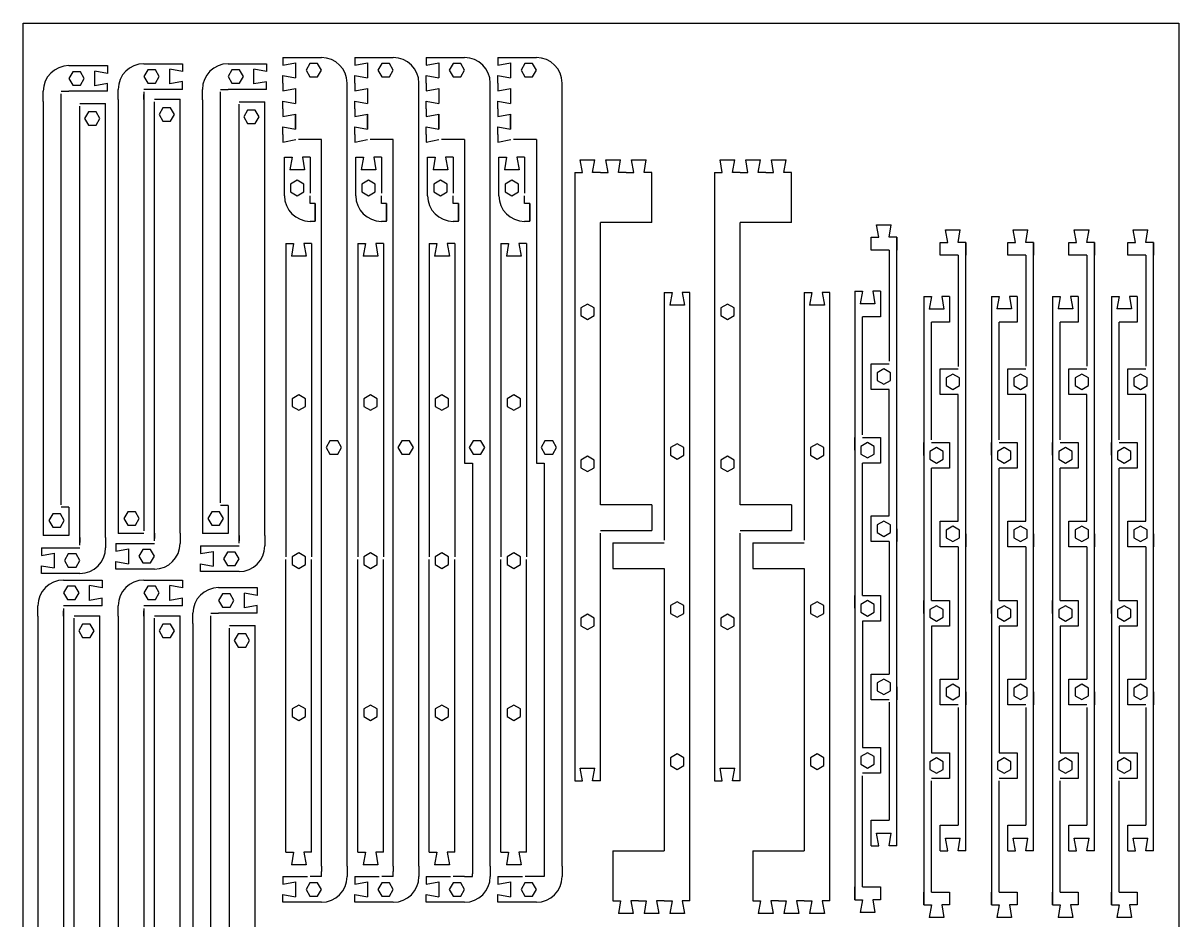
# Model space of a CAD drawing. Header units: centimetres. Extents: x -46 to 111, y -90 to 0.
# Drawn here: x 65.89 to 110.89, y -34.93 to 0 of the extents above; entities that cross this region are included whole.
import ezdxf

# ---------------------------------------------------------------- set-up
doc = ezdxf.new("R2010")
doc.units = ezdxf.units.CM

msp = doc.modelspace()

# ---------------------------------------------------------------- linework, layer by layer
for p, q in [((65.89, 0), (110.89, 0)), ((65.89, -90), (65.89, 0)), ((110.89, 0), (110.89, -90)), ((76.006, -1.339), (77.506, -1.339)), ((78.802, -1.339), (80.302, -1.339)), ((81.58, -1.339), (83.08, -1.339)), ((84.377, -1.339), (85.877, -1.339)), ((67.672, -1.657), (69.172, -1.657)), ((69.172, -1.657), (69.172, -1.957)), ((70.592, -1.58), (72.092, -1.58)), ((72.092, -1.58), (72.092, -1.88)), ((73.869, -1.583), (75.369, -1.583)), ((75.369, -1.583), (75.369, -1.883)), ((76.006, -2.339), (76.006, -2.039)), ((78.802, -2.339), (78.802, -2.039)), ((81.58, -2.339), (81.58, -2.039)), ((84.377, -2.339), (84.377, -2.039)), ((66.672, -3.057), (66.672, -2.657)), ((67.372, -2.657), (67.672, -2.657)), ((69.172, -2.657), (67.672, -2.657)), ((69.592, -2.98), (69.592, -2.58)), ((72.092, -2.58), (70.592, -2.58)), ((70.592, -2.68), (70.592, -19.78)), ((72.869, -2.983), (72.869, -2.583)), ((73.569, -2.583), (73.869, -2.583)), ((73.569, -18.683), (73.569, -2.683)), ((75.369, -2.583), (73.869, -2.583)), ((78.506, -32.839), (78.506, -2.339)), ((81.302, -32.839), (81.302, -2.339)), ((84.08, -32.839), (84.08, -2.339)), ((86.877, -32.839), (86.877, -2.339)), ((66.672, -3.057), (66.672, -19.957)), ((67.372, -18.757), (67.372, -2.757)), ((68.1, -3.135), (69.1, -3.135)), ((69.1, -20.035), (69.1, -3.135)), ((69.592, -2.98), (69.592, -19.88)), ((70.592, -2.98), (70.592, -2.78)), ((70.999, -2.967), (71.999, -2.967)), ((70.999, -20.167), (70.999, -3.067)), ((71.999, -19.867), (71.999, -2.967)), ((72.869, -2.983), (72.869, -19.883)), ((73.569, -2.983), (73.569, -2.783)), ((74.297, -3.061), (75.297, -3.061)), ((75.297, -19.961), (75.297, -3.061)), ((76.006, -3.339), (76.006, -3.039)), ((78.802, -3.339), (78.802, -3.039)), ((81.58, -3.339), (81.58, -3.039)), ((84.377, -3.339), (84.377, -3.039)), ((68.1, -20.335), (68.1, -3.235)), ((74.297, -20.261), (74.297, -3.161)), ((76.498, -4.125), (76.498, -3.552)), ((79.295, -4.125), (79.295, -3.552)), ((82.073, -4.125), (82.073, -3.552)), ((84.869, -4.125), (84.869, -3.552)), ((76.006, -4.339), (76.006, -4.039)), ((78.802, -4.339), (78.802, -4.039)), ((81.58, -4.339), (81.58, -4.039)), ((84.377, -4.339), (84.377, -4.039)), ((77.506, -4.539), (76.606, -4.539)), ((77.506, -32.839), (77.506, -4.539)), ((80.302, -4.539), (79.402, -4.539)), ((80.302, -32.839), (80.302, -4.539)), ((83.08, -4.539), (82.18, -4.539)), ((83.08, -4.539), (83.08, -17.139)), ((85.877, -4.539), (84.977, -4.539)), ((85.877, -4.539), (85.877, -17.139)), ((76.063, -5.221), (76.363, -5.221)), ((76.063, -6.721), (76.063, -5.221)), ((77.063, -5.221), (77.063, -6.621)), ((78.842, -5.221), (79.142, -5.221)), ((78.842, -6.721), (78.842, -5.221)), ((79.842, -5.221), (79.842, -6.621)), ((81.637, -5.221), (81.937, -5.221)), ((81.637, -6.721), (81.637, -5.221)), ((82.637, -5.221), (82.637, -6.621)), ((84.416, -5.221), (84.716, -5.221)), ((84.416, -6.721), (84.416, -5.221)), ((85.416, -5.221), (85.416, -6.621)), ((87.365, -5.817), (87.365, -29.517)), ((88.365, -5.817), (88.065, -5.817)), ((89.365, -5.817), (89.065, -5.817)), ((90.365, -5.817), (90.065, -5.817)), ((90.365, -7.767), (90.365, -5.817)), ((92.811, -5.817), (92.811, -29.517)), ((93.811, -5.817), (93.511, -5.817)), ((94.811, -5.817), (94.511, -5.817)), ((95.811, -5.817), (95.511, -5.817)), ((95.811, -7.767), (95.811, -5.817)), ((77.063, -7.021), (77.063, -6.721)), ((79.842, -7.021), (79.842, -6.721)), ((82.637, -7.021), (82.637, -6.721)), ((85.416, -7.021), (85.416, -6.721)), ((77.263, -7.021), (77.063, -7.021)), ((77.263, -7.021), (77.263, -7.701)), ((77.263, -7.721), (77.263, -7.021)), ((80.042, -7.021), (79.842, -7.021)), ((80.042, -7.021), (80.042, -7.701)), ((80.042, -7.721), (80.042, -7.021)), ((82.837, -7.021), (82.637, -7.021)), ((82.837, -7.021), (82.837, -7.701)), ((82.837, -7.721), (82.837, -7.021)), ((85.616, -7.021), (85.416, -7.021)), ((85.616, -7.021), (85.616, -7.701)), ((85.616, -7.721), (85.616, -7.021)), ((77.263, -7.721), (77.063, -7.721)), ((80.042, -7.721), (79.842, -7.721)), ((82.837, -7.721), (82.637, -7.721)), ((85.616, -7.721), (85.416, -7.721)), ((88.365, -18.767), (88.365, -7.767)), ((90.365, -7.767), (88.365, -7.767)), ((93.811, -18.767), (93.811, -7.767)), ((95.811, -7.767), (93.811, -7.767)), ((98.904, -8.843), (98.904, -8.343)), ((99.904, -8.343), (99.604, -8.343)), ((99.904, -32.043), (99.904, -8.343)), ((99.904, -8.343), (99.904, -8.843)), ((101.591, -9.043), (101.591, -8.543)), ((102.591, -8.543), (102.291, -8.543)), ((102.591, -32.243), (102.591, -8.543)), ((102.591, -8.543), (102.591, -9.043)), ((104.226, -9.042), (104.226, -8.542)), ((105.226, -8.542), (104.926, -8.542)), ((105.226, -32.242), (105.226, -8.542)), ((105.226, -8.542), (105.226, -9.042)), ((106.605, -9.042), (106.605, -8.542)), ((107.605, -8.542), (107.305, -8.542)), ((107.605, -32.242), (107.605, -8.542)), ((107.605, -8.542), (107.605, -9.042)), ((108.899, -9.042), (108.899, -8.542)), ((109.899, -8.542), (109.599, -8.542)), ((109.899, -32.242), (109.899, -8.542)), ((109.899, -8.542), (109.899, -9.042)), ((76.123, -8.587), (76.423, -8.587)), ((76.123, -8.587), (76.123, -20.787)), ((77.123, -8.587), (77.123, -20.787)), ((78.92, -8.587), (79.22, -8.587)), ((78.92, -8.587), (78.92, -20.787)), ((79.92, -8.587), (79.92, -20.787)), ((81.698, -8.587), (81.998, -8.587)), ((81.698, -8.587), (81.698, -20.787)), ((82.698, -8.587), (82.698, -20.787)), ((84.494, -8.587), (84.794, -8.587)), ((84.494, -8.587), (84.494, -20.787)), ((85.494, -8.587), (85.494, -20.787)), ((99.604, -8.843), (98.904, -8.843)), ((99.604, -8.843), (99.604, -13.168)), ((102.291, -9.043), (101.591, -9.043)), ((102.291, -9.043), (102.291, -13.368)), ((104.926, -9.042), (104.226, -9.042)), ((104.926, -9.042), (104.926, -13.367)), ((107.305, -9.042), (106.605, -9.042)), ((107.305, -9.042), (107.305, -13.367)), ((109.599, -9.042), (108.899, -9.042)), ((109.599, -9.042), (109.599, -13.367)), ((90.854, -10.489), (91.154, -10.489)), ((90.854, -10.489), (90.854, -20.139)), ((91.854, -34.189), (91.854, -10.489)), ((96.3, -10.489), (96.6, -10.489)), ((96.3, -10.489), (96.3, -20.139)), ((97.3, -34.189), (97.3, -10.489)), ((98.268, -10.442), (98.568, -10.442)), ((98.268, -10.442), (98.268, -34.142)), ((99.268, -10.442), (99.268, -11.442)), ((100.956, -10.642), (101.256, -10.642)), ((100.956, -10.642), (100.956, -34.342)), ((101.956, -10.642), (101.956, -11.642)), ((103.59, -10.642), (103.89, -10.642)), ((103.59, -10.642), (103.59, -34.342)), ((104.59, -10.642), (104.59, -11.642)), ((105.97, -10.642), (106.27, -10.642)), ((105.97, -10.642), (105.97, -34.342)), ((106.97, -10.642), (106.97, -11.642)), ((108.264, -10.642), (108.564, -10.642)), ((108.264, -10.642), (108.264, -34.342)), ((109.264, -10.642), (109.264, -11.642)), ((98.568, -16.035), (98.568, -11.442)), ((99.268, -11.442), (98.568, -11.442)), ((101.256, -16.235), (101.256, -11.642)), ((101.956, -11.642), (101.256, -11.642)), ((103.89, -16.234), (103.89, -11.642)), ((104.59, -11.642), (103.89, -11.642)), ((106.27, -16.234), (106.27, -11.642)), ((106.97, -11.642), (106.27, -11.642)), ((108.564, -16.234), (108.564, -11.642)), ((109.264, -11.642), (108.564, -11.642)), ((98.904, -14.268), (98.904, -13.268)), ((98.904, -13.268), (99.604, -13.268)), ((101.591, -14.468), (101.591, -13.468)), ((101.591, -13.468), (102.291, -13.468)), ((104.226, -14.467), (104.226, -13.467)), ((104.226, -13.467), (104.926, -13.467)), ((106.605, -14.467), (106.605, -13.467)), ((106.605, -13.467), (107.305, -13.467)), ((108.899, -14.467), (108.899, -13.467)), ((108.899, -13.467), (109.599, -13.467)), ((99.604, -14.268), (98.904, -14.268)), ((99.604, -18.968), (99.604, -14.268)), ((102.291, -14.468), (101.591, -14.468)), ((102.291, -19.168), (102.291, -14.468)), ((104.926, -14.467), (104.226, -14.467)), ((104.926, -19.167), (104.926, -14.467)), ((107.305, -14.467), (106.605, -14.467)), ((107.305, -19.167), (107.305, -14.467)), ((109.599, -14.467), (108.899, -14.467)), ((109.599, -19.167), (109.599, -14.467)), ((98.268, -16.635), (98.268, -16.135)), ((98.568, -16.135), (99.268, -16.135)), ((99.268, -16.135), (99.268, -17.135)), ((100.956, -16.835), (100.956, -16.335)), ((101.256, -16.335), (101.956, -16.335)), ((101.956, -16.335), (101.956, -17.335)), ((103.59, -16.834), (103.59, -16.334)), ((103.89, -16.334), (104.59, -16.334)), ((104.59, -16.334), (104.59, -17.334)), ((105.97, -16.834), (105.97, -16.334)), ((106.27, -16.334), (106.97, -16.334)), ((106.97, -16.334), (106.97, -17.334)), ((108.264, -16.834), (108.264, -16.334)), ((108.564, -16.334), (109.264, -16.334)), ((109.264, -16.334), (109.264, -17.334)), ((83.08, -17.139), (83.38, -17.139)), ((83.38, -17.139), (83.38, -33.139)), ((85.877, -17.139), (86.177, -17.139)), ((86.177, -17.139), (86.177, -33.139)), ((99.268, -17.135), (98.568, -17.135)), ((98.568, -22.292), (98.568, -17.135)), ((101.956, -17.335), (101.256, -17.335)), ((101.256, -22.492), (101.256, -17.335)), ((104.59, -17.334), (103.89, -17.334)), ((103.89, -22.492), (103.89, -17.334)), ((106.97, -17.334), (106.27, -17.334)), ((106.27, -22.492), (106.27, -17.334)), ((109.264, -17.334), (108.564, -17.334)), ((108.564, -22.492), (108.564, -17.334)), ((67.672, -18.857), (67.372, -18.857)), ((67.672, -18.857), (67.672, -19.957)), ((73.869, -18.783), (73.569, -18.783)), ((73.869, -18.783), (73.869, -19.883)), ((90.365, -18.767), (88.365, -18.767)), ((90.365, -18.767), (90.365, -19.767)), ((95.811, -18.767), (93.811, -18.767)), ((95.811, -18.767), (95.811, -19.767)), ((98.904, -20.193), (98.904, -19.193)), ((98.904, -19.193), (99.604, -19.193)), ((99.604, -19.193), (99.604, -18.968)), ((102.291, -19.393), (102.291, -19.168)), ((104.926, -19.392), (104.926, -19.167)), ((107.305, -19.392), (107.305, -19.167)), ((109.599, -19.392), (109.599, -19.167)), ((88.365, -19.767), (90.365, -19.767)), ((93.811, -19.767), (95.811, -19.767)), ((99.904, -19.693), (99.904, -20.193)), ((101.591, -20.393), (101.591, -19.393)), ((101.591, -19.393), (102.291, -19.393)), ((104.226, -20.392), (104.226, -19.392)), ((104.226, -19.392), (104.926, -19.392)), ((106.605, -20.392), (106.605, -19.392)), ((106.605, -19.392), (107.305, -19.392)), ((108.899, -20.392), (108.899, -19.392)), ((108.899, -19.392), (109.599, -19.392)), ((67.672, -19.957), (66.672, -19.957)), ((68.1, -20.035), (68.1, -20.235)), ((69.1, -20.035), (69.1, -20.435)), ((70.592, -19.88), (69.592, -19.88)), ((70.999, -19.867), (70.999, -20.067)), ((71.999, -19.867), (71.999, -20.267)), ((73.869, -19.883), (72.869, -19.883)), ((74.297, -19.961), (74.297, -20.161)), ((75.297, -19.961), (75.297, -20.361)), ((88.365, -29.517), (88.365, -19.867)), ((88.854, -20.239), (90.854, -20.239)), ((88.854, -20.239), (88.854, -21.239)), ((93.811, -29.517), (93.811, -19.867)), ((94.3, -20.239), (96.3, -20.239)), ((94.3, -20.239), (94.3, -21.239)), ((99.604, -20.193), (98.904, -20.193)), ((99.604, -20.193), (99.604, -25.351)), ((102.591, -19.893), (102.591, -20.393)), ((105.226, -19.892), (105.226, -20.392)), ((107.605, -19.892), (107.605, -20.392)), ((109.899, -19.892), (109.899, -20.392)), ((66.6, -20.435), (68.1, -20.435)), ((69.499, -20.267), (70.999, -20.267)), ((72.797, -20.361), (74.297, -20.361)), ((102.291, -20.393), (101.591, -20.393)), ((102.291, -20.393), (102.291, -25.551)), ((104.926, -20.392), (104.226, -20.392)), ((104.926, -20.392), (104.926, -25.55)), ((107.305, -20.392), (106.605, -20.392)), ((107.305, -20.392), (107.305, -25.55)), ((109.599, -20.392), (108.899, -20.392)), ((109.599, -20.392), (109.599, -25.55)), ((66.6, -21.435), (66.6, -21.135)), ((69.499, -21.267), (69.499, -20.967)), ((72.797, -21.361), (72.797, -21.061)), ((76.123, -32.287), (76.123, -20.887)), ((77.123, -32.287), (77.123, -20.887)), ((78.92, -32.287), (78.92, -20.887)), ((79.92, -32.287), (79.92, -20.887)), ((81.698, -32.287), (81.698, -20.887)), ((82.698, -32.287), (82.698, -20.887)), ((84.494, -32.287), (84.494, -20.887)), ((85.494, -32.287), (85.494, -20.887)), ((68.1, -21.435), (66.6, -21.435)), ((70.999, -21.267), (69.499, -21.267)), ((74.297, -21.361), (72.797, -21.361)), ((88.854, -21.239), (90.854, -21.239)), ((90.854, -21.239), (90.854, -32.239)), ((94.3, -21.239), (96.3, -21.239)), ((96.3, -21.239), (96.3, -32.239)), ((67.466, -21.695), (68.966, -21.695)), ((68.966, -21.695), (68.966, -21.995)), ((70.592, -21.695), (72.092, -21.695)), ((72.092, -21.695), (72.092, -21.995)), ((73.499, -21.988), (74.999, -21.988)), ((74.999, -21.988), (74.999, -22.288)), ((98.268, -22.792), (98.268, -22.292)), ((98.568, -22.292), (99.268, -22.292)), ((99.268, -22.292), (99.268, -23.292)), ((100.956, -22.992), (100.956, -22.492)), ((101.256, -22.492), (101.956, -22.492)), ((101.956, -22.492), (101.956, -23.492)), ((103.59, -22.992), (103.59, -22.492)), ((103.89, -22.492), (104.59, -22.492)), ((104.59, -22.492), (104.59, -23.492)), ((105.97, -22.992), (105.97, -22.492)), ((106.27, -22.492), (106.97, -22.492)), ((106.97, -22.492), (106.97, -23.492)), ((108.264, -22.992), (108.264, -22.492)), ((108.564, -22.492), (109.264, -22.492)), ((109.264, -22.492), (109.264, -23.492)), ((66.466, -23.095), (66.466, -22.695)), ((68.966, -22.695), (67.466, -22.695)), ((67.466, -22.795), (67.466, -39.895)), ((67.466, -23.095), (67.466, -22.895)), ((69.592, -23.095), (69.592, -22.695)), ((72.092, -22.695), (70.592, -22.695)), ((70.592, -22.795), (70.592, -39.895)), ((70.592, -23.095), (70.592, -22.895)), ((66.466, -23.095), (66.466, -39.995)), ((67.873, -23.082), (68.873, -23.082)), ((67.873, -40.282), (67.873, -23.182)), ((68.873, -39.982), (68.873, -23.082)), ((69.592, -23.095), (69.592, -39.995)), ((70.999, -23.082), (71.999, -23.082)), ((70.999, -40.282), (70.999, -23.182)), ((71.999, -39.982), (71.999, -23.082)), ((72.499, -23.388), (72.499, -22.988)), ((72.499, -23.388), (72.499, -40.288)), ((73.199, -22.988), (73.499, -22.988)), ((73.199, -39.088), (73.199, -23.088)), ((73.199, -23.388), (73.199, -23.188)), ((74.999, -22.988), (73.499, -22.988)), ((99.268, -23.292), (98.568, -23.292)), ((98.568, -23.292), (98.568, -23.518)), ((73.927, -23.465), (74.927, -23.465)), ((73.927, -40.665), (73.927, -23.565)), ((74.927, -40.365), (74.927, -23.465)), ((98.568, -23.518), (98.568, -28.217)), ((101.956, -23.492), (101.256, -23.492)), ((101.256, -23.492), (101.256, -23.718)), ((101.256, -23.718), (101.256, -28.417)), ((104.59, -23.492), (103.89, -23.492)), ((103.89, -23.492), (103.89, -23.717)), ((103.89, -23.717), (103.89, -28.417)), ((106.97, -23.492), (106.27, -23.492)), ((106.27, -23.492), (106.27, -23.717)), ((106.27, -23.717), (106.27, -28.417)), ((109.264, -23.492), (108.564, -23.492)), ((108.564, -23.492), (108.564, -23.717)), ((108.564, -23.717), (108.564, -28.417)), ((98.904, -26.351), (98.904, -25.351)), ((98.904, -25.351), (99.604, -25.351)), ((101.591, -26.551), (101.591, -25.551)), ((101.591, -25.551), (102.291, -25.551)), ((104.226, -26.55), (104.226, -25.55)), ((104.226, -25.55), (104.926, -25.55)), ((106.605, -26.55), (106.605, -25.55)), ((106.605, -25.55), (107.305, -25.55)), ((108.899, -26.55), (108.899, -25.55)), ((108.899, -25.55), (109.599, -25.55)), ((99.904, -25.851), (99.904, -26.351)), ((102.591, -26.051), (102.591, -26.551)), ((105.226, -26.05), (105.226, -26.55)), ((107.605, -26.05), (107.605, -26.55)), ((109.899, -26.05), (109.899, -26.55)), ((99.604, -26.351), (98.904, -26.351)), ((99.604, -26.451), (99.604, -31.043)), ((104.926, -26.55), (104.226, -26.55)), ((107.305, -26.55), (106.605, -26.55)), ((109.599, -26.55), (108.899, -26.55)), ((102.291, -26.551), (101.591, -26.551)), ((102.291, -26.651), (102.291, -31.243)), ((104.926, -26.65), (104.926, -31.242)), ((107.305, -26.65), (107.305, -31.242)), ((109.599, -26.65), (109.599, -31.242)), ((98.568, -28.217), (99.268, -28.217)), ((99.268, -28.217), (99.268, -29.217)), ((101.256, -28.417), (101.956, -28.417)), ((101.956, -28.417), (101.956, -29.417)), ((103.89, -28.417), (104.59, -28.417)), ((104.59, -28.417), (104.59, -29.417)), ((106.27, -28.417), (106.97, -28.417)), ((106.97, -28.417), (106.97, -29.417)), ((108.564, -28.417), (109.264, -28.417)), ((109.264, -28.417), (109.264, -29.417)), ((99.268, -29.217), (98.568, -29.217)), ((88.365, -29.517), (88.065, -29.517)), ((93.811, -29.517), (93.511, -29.517)), ((98.568, -33.642), (98.568, -29.317)), ((101.956, -29.417), (101.256, -29.417)), ((101.256, -33.842), (101.256, -29.517)), ((104.59, -29.417), (103.89, -29.417)), ((103.89, -33.842), (103.89, -29.517)), ((106.97, -29.417), (106.27, -29.417)), ((106.27, -33.842), (106.27, -29.517)), ((109.264, -29.417), (108.564, -29.417)), ((108.564, -33.842), (108.564, -29.517)), ((98.904, -32.043), (98.904, -31.043)), ((98.904, -31.043), (99.604, -31.043)), ((101.591, -32.243), (101.591, -31.243)), ((101.591, -31.243), (102.291, -31.243)), ((104.226, -32.242), (104.226, -31.242)), ((104.226, -31.242), (104.926, -31.242)), ((106.605, -32.242), (106.605, -31.242)), ((106.605, -31.242), (107.305, -31.242)), ((108.899, -32.242), (108.899, -31.242)), ((108.899, -31.242), (109.599, -31.242)), ((76.123, -32.287), (76.423, -32.287)), ((78.92, -32.287), (79.22, -32.287)), ((81.698, -32.287), (81.998, -32.287)), ((84.494, -32.287), (84.794, -32.287)), ((88.854, -32.239), (90.854, -32.239)), ((88.854, -32.239), (88.854, -34.189)), ((94.3, -32.239), (96.3, -32.239)), ((94.3, -32.239), (94.3, -34.189)), ((99.904, -32.043), (99.604, -32.043)), ((102.591, -32.243), (102.291, -32.243)), ((105.226, -32.242), (104.926, -32.242)), ((107.605, -32.242), (107.305, -32.242)), ((109.899, -32.242), (109.599, -32.242)), ((77.506, -32.839), (77.506, -33.039)), ((78.506, -32.839), (78.506, -33.239)), ((80.302, -32.839), (80.302, -33.039)), ((81.302, -32.839), (81.302, -33.239)), ((84.08, -32.839), (84.08, -33.239)), ((86.877, -32.839), (86.877, -33.239)), ((76.006, -33.239), (76.961, -33.239)), ((77.506, -33.239), (77.061, -33.239)), ((77.506, -33.239), (77.506, -33.039)), ((78.802, -33.239), (79.758, -33.239)), ((80.302, -33.239), (79.858, -33.239)), ((80.302, -33.239), (80.302, -33.039)), ((81.58, -33.239), (82.536, -33.239)), ((83.08, -33.239), (82.636, -33.239)), ((83.08, -33.239), (83.38, -33.239)), ((83.38, -33.239), (83.38, -33.139)), ((84.377, -33.239), (85.332, -33.239)), ((86.177, -33.239), (85.432, -33.239)), ((86.177, -33.139), (86.177, -33.239)), ((98.268, -34.142), (98.268, -33.642)), ((98.568, -33.642), (99.268, -33.642)), ((99.268, -33.642), (99.268, -34.142)), ((76.006, -34.239), (76.006, -33.939)), ((78.802, -34.239), (78.802, -33.939)), ((81.58, -34.239), (81.58, -33.939)), ((84.377, -34.239), (84.377, -33.939)), ((88.854, -34.189), (89.154, -34.189)), ((89.854, -34.189), (90.154, -34.189)), ((90.854, -34.189), (91.154, -34.189)), ((94.3, -34.189), (94.6, -34.189)), ((95.3, -34.189), (95.6, -34.189)), ((96.3, -34.189), (96.6, -34.189)), ((98.268, -34.142), (98.568, -34.142)), ((100.956, -34.342), (100.956, -33.842)), ((101.256, -33.842), (101.956, -33.842)), ((101.956, -33.842), (101.956, -34.342)), ((103.59, -34.342), (103.59, -33.842)), ((103.89, -33.842), (104.59, -33.842)), ((104.59, -33.842), (104.59, -34.342)), ((105.97, -34.342), (105.97, -33.842)), ((106.27, -33.842), (106.97, -33.842)), ((106.97, -33.842), (106.97, -34.342)), ((108.264, -34.342), (108.264, -33.842)), ((108.564, -33.842), (109.264, -33.842)), ((109.264, -33.842), (109.264, -34.342)), ((77.506, -34.239), (76.006, -34.239)), ((80.302, -34.239), (78.802, -34.239)), ((83.08, -34.239), (81.58, -34.239)), ((85.877, -34.239), (84.377, -34.239)), ((100.956, -34.342), (101.256, -34.342)), ((103.59, -34.342), (103.89, -34.342)), ((105.97, -34.342), (106.27, -34.342)), ((108.264, -34.342), (108.564, -34.342))]:
    msp.add_line(p, q)
for points in [[(76.006, -1.339), (76.006, -1.639), (76.498, -1.552), (76.498, -2.125)], [(78.802, -1.339), (78.802, -1.639), (79.295, -1.552), (79.295, -2.125)], [(81.58, -1.339), (81.58, -1.639), (82.073, -1.552), (82.073, -2.125)], [(84.377, -1.339), (84.377, -1.639), (84.869, -1.552), (84.869, -2.125)], [(72.092, -1.88), (71.6, -1.793)], [(72.092, -2.58), (72.092, -2.28), (71.6, -2.367), (71.6, -1.793)], [(75.369, -1.883), (74.876, -1.796)], [(75.369, -2.583), (75.369, -2.283), (74.876, -2.37), (74.876, -1.796)], [(69.172, -1.957), (68.68, -1.87)], [(69.172, -2.657), (69.172, -2.357), (68.68, -2.444), (68.68, -1.87)], [(76.006, -2.039), (76.498, -2.125)], [(78.802, -2.039), (79.295, -2.125)], [(81.58, -2.039), (82.073, -2.125)], [(84.377, -2.039), (84.869, -2.125)], [(76.006, -2.339), (76.006, -2.639), (76.498, -2.552), (76.498, -3.125)], [(78.802, -2.339), (78.802, -2.639), (79.295, -2.552), (79.295, -3.125)], [(81.58, -2.339), (81.58, -2.639), (82.073, -2.552), (82.073, -3.125)], [(84.377, -2.339), (84.377, -2.639), (84.869, -2.552), (84.869, -3.125)], [(76.006, -3.039), (76.498, -3.125)], [(78.802, -3.039), (79.295, -3.125)], [(81.58, -3.039), (82.073, -3.125)], [(84.377, -3.039), (84.869, -3.125)], [(76.006, -3.339), (76.006, -3.639), (76.498, -3.552), (76.498, -4.125)], [(78.802, -3.339), (78.802, -3.639), (79.295, -3.552), (79.295, -4.125)], [(81.58, -3.339), (81.58, -3.639), (82.073, -3.552), (82.073, -4.125)], [(84.377, -3.339), (84.377, -3.639), (84.869, -3.552), (84.869, -4.125)], [(76.006, -4.039), (76.498, -4.125)], [(78.802, -4.039), (79.295, -4.125)], [(81.58, -4.039), (82.073, -4.125)], [(84.377, -4.039), (84.869, -4.125)], [(76.006, -4.339), (76.006, -4.639), (76.506, -4.539), (76.506, -4.539)], [(78.802, -4.339), (78.802, -4.639), (79.302, -4.539), (79.302, -4.539)], [(81.58, -4.339), (81.58, -4.639), (82.08, -4.539), (82.08, -4.539)], [(84.377, -4.339), (84.377, -4.639), (84.877, -4.539), (84.877, -4.539)], [(76.363, -5.221), (76.276, -5.713)], [(77.063, -5.221), (76.763, -5.221), (76.85, -5.713), (76.276, -5.713)], [(79.142, -5.221), (79.055, -5.713)], [(79.842, -5.221), (79.542, -5.221), (79.629, -5.713), (79.055, -5.713)], [(81.937, -5.221), (81.85, -5.713)], [(82.637, -5.221), (82.337, -5.221), (82.424, -5.713), (81.85, -5.713)], [(84.716, -5.221), (84.63, -5.713)], [(85.416, -5.221), (85.116, -5.221), (85.203, -5.713), (84.63, -5.713)], [(87.365, -5.817), (87.665, -5.817), (87.578, -5.324), (88.152, -5.324)], [(88.065, -5.817), (88.152, -5.324)], [(88.365, -5.817), (88.665, -5.817), (88.578, -5.324), (89.152, -5.324)], [(89.065, -5.817), (89.152, -5.324)], [(89.365, -5.817), (89.665, -5.817), (89.578, -5.324), (90.152, -5.324)], [(90.065, -5.817), (90.152, -5.324)], [(92.811, -5.817), (93.111, -5.817), (93.025, -5.324), (93.598, -5.324)], [(93.511, -5.817), (93.598, -5.324)], [(93.811, -5.817), (94.111, -5.817), (94.025, -5.324), (94.598, -5.324)], [(94.511, -5.817), (94.598, -5.324)], [(94.811, -5.817), (95.111, -5.817), (95.025, -5.324), (95.598, -5.324)], [(95.511, -5.817), (95.598, -5.324)], [(98.904, -8.343), (99.204, -8.343), (99.117, -7.851), (99.69, -7.851)], [(99.604, -8.343), (99.69, -7.851)], [(101.591, -8.543), (101.891, -8.543), (101.805, -8.051), (102.378, -8.051)], [(102.291, -8.543), (102.378, -8.051)], [(104.226, -8.542), (104.526, -8.542), (104.439, -8.05), (105.013, -8.05)], [(104.926, -8.542), (105.013, -8.05)], [(106.605, -8.542), (106.905, -8.542), (106.818, -8.05), (107.392, -8.05)], [(107.305, -8.542), (107.392, -8.05)], [(108.899, -8.542), (109.199, -8.542), (109.113, -8.05), (109.686, -8.05)], [(109.599, -8.542), (109.686, -8.05)], [(76.423, -8.587), (76.336, -9.08)], [(77.123, -8.587), (76.823, -8.587), (76.91, -9.08), (76.336, -9.08)], [(79.22, -8.587), (79.133, -9.08)], [(79.92, -8.587), (79.62, -8.587), (79.706, -9.08), (79.133, -9.08)], [(81.998, -8.587), (81.911, -9.08)], [(82.698, -8.587), (82.398, -8.587), (82.485, -9.08), (81.911, -9.08)], [(84.794, -8.587), (84.707, -9.08)], [(85.494, -8.587), (85.194, -8.587), (85.281, -9.08), (84.707, -9.08)], [(91.154, -10.489), (91.067, -10.982)], [(91.854, -10.489), (91.554, -10.489), (91.641, -10.982), (91.067, -10.982)], [(96.6, -10.489), (96.513, -10.982)], [(97.3, -10.489), (97, -10.489), (97.087, -10.982), (96.513, -10.982)], [(98.568, -10.442), (98.481, -10.935)], [(99.268, -10.442), (98.968, -10.442), (99.055, -10.935), (98.481, -10.935)], [(101.256, -10.642), (101.169, -11.135)], [(101.956, -10.642), (101.656, -10.642), (101.743, -11.135), (101.169, -11.135)], [(103.89, -10.642), (103.804, -11.134)], [(104.59, -10.642), (104.29, -10.642), (104.377, -11.134), (103.804, -11.134)], [(106.27, -10.642), (106.183, -11.134)], [(106.97, -10.642), (106.67, -10.642), (106.756, -11.134), (106.183, -11.134)], [(108.564, -10.642), (108.477, -11.134)], [(109.264, -10.642), (108.964, -10.642), (109.051, -11.134), (108.477, -11.134)], [(66.6, -20.435), (66.6, -20.735), (67.093, -20.648), (67.093, -21.221)], [(69.499, -20.267), (69.499, -20.567), (69.992, -20.48), (69.992, -21.054)], [(72.797, -20.361), (72.797, -20.661), (73.289, -20.574), (73.289, -21.148)], [(66.6, -21.135), (67.093, -21.221)], [(69.499, -20.967), (69.992, -21.054)], [(72.797, -21.061), (73.289, -21.148)], [(68.966, -21.995), (68.473, -21.908)], [(68.966, -22.695), (68.966, -22.395), (68.473, -22.482), (68.473, -21.908)], [(72.092, -21.995), (71.6, -21.908)], [(72.092, -22.695), (72.092, -22.395), (71.6, -22.482), (71.6, -21.908)], [(74.999, -22.288), (74.506, -22.201)], [(74.999, -22.988), (74.999, -22.688), (74.506, -22.775), (74.506, -22.201)], [(87.365, -29.517), (87.665, -29.517), (87.578, -29.024), (88.152, -29.024)], [(88.065, -29.517), (88.152, -29.024)], [(92.811, -29.517), (93.111, -29.517), (93.025, -29.024), (93.598, -29.024)], [(93.511, -29.517), (93.598, -29.024)], [(98.904, -32.043), (99.204, -32.043), (99.117, -31.551), (99.69, -31.551)], [(99.604, -32.043), (99.69, -31.551)], [(101.591, -32.243), (101.891, -32.243), (101.805, -31.751), (102.378, -31.751)], [(102.291, -32.243), (102.378, -31.751)], [(104.226, -32.242), (104.526, -32.242), (104.439, -31.75), (105.013, -31.75)], [(104.926, -32.242), (105.013, -31.75)], [(106.605, -32.242), (106.905, -32.242), (106.818, -31.75), (107.392, -31.75)], [(107.305, -32.242), (107.392, -31.75)], [(108.899, -32.242), (109.199, -32.242), (109.113, -31.75), (109.686, -31.75)], [(109.599, -32.242), (109.686, -31.75)], [(76.423, -32.287), (76.336, -32.78)], [(77.123, -32.287), (76.823, -32.287), (76.91, -32.78), (76.336, -32.78)], [(79.22, -32.287), (79.133, -32.78)], [(79.92, -32.287), (79.62, -32.287), (79.706, -32.78), (79.133, -32.78)], [(81.998, -32.287), (81.911, -32.78)], [(82.698, -32.287), (82.398, -32.287), (82.485, -32.78), (81.911, -32.78)], [(84.794, -32.287), (84.707, -32.78)], [(85.494, -32.287), (85.194, -32.287), (85.281, -32.78), (84.707, -32.78)], [(76.006, -33.239), (76.006, -33.539), (76.498, -33.452), (76.498, -34.025)], [(78.802, -33.239), (78.802, -33.539), (79.295, -33.452), (79.295, -34.025)], [(81.58, -33.239), (81.58, -33.539), (82.073, -33.452), (82.073, -34.025)], [(84.377, -33.239), (84.377, -33.539), (84.869, -33.452), (84.869, -34.025)], [(76.006, -33.939), (76.498, -34.025)], [(78.802, -33.939), (79.295, -34.025)], [(81.58, -33.939), (82.073, -34.025)], [(84.377, -33.939), (84.869, -34.025)], [(89.154, -34.189), (89.067, -34.682)], [(89.854, -34.189), (89.554, -34.189), (89.641, -34.682), (89.067, -34.682)], [(90.154, -34.189), (90.067, -34.682)], [(90.854, -34.189), (90.554, -34.189), (90.641, -34.682), (90.067, -34.682)], [(91.154, -34.189), (91.067, -34.682)], [(91.854, -34.189), (91.554, -34.189), (91.641, -34.682), (91.067, -34.682)], [(94.6, -34.189), (94.513, -34.682)], [(95.3, -34.189), (95, -34.189), (95.087, -34.682), (94.513, -34.682)], [(95.6, -34.189), (95.513, -34.682)], [(96.3, -34.189), (96, -34.189), (96.087, -34.682), (95.513, -34.682)], [(96.6, -34.189), (96.513, -34.682)], [(97.3, -34.189), (97, -34.189), (97.087, -34.682), (96.513, -34.682)], [(98.568, -34.142), (98.481, -34.635)], [(99.268, -34.142), (98.968, -34.142), (99.055, -34.635), (98.481, -34.635)], [(101.256, -34.342), (101.169, -34.835)], [(101.956, -34.342), (101.656, -34.342), (101.743, -34.835), (101.169, -34.835)], [(103.89, -34.342), (103.804, -34.834)], [(104.59, -34.342), (104.29, -34.342), (104.377, -34.834), (103.804, -34.834)], [(106.27, -34.342), (106.183, -34.834)], [(106.97, -34.342), (106.67, -34.342), (106.756, -34.834), (106.183, -34.834)], [(108.564, -34.342), (108.477, -34.834)], [(109.264, -34.342), (108.964, -34.342), (109.051, -34.834), (108.477, -34.834)]]:
    msp.add_lwpolyline(points)
for points in [[(77.356, -2.098), (77.506, -1.839), (77.356, -1.579), (77.056, -1.579), (76.906, -1.839), (77.056, -2.098)], [(80.152, -2.098), (80.302, -1.839), (80.152, -1.579), (79.852, -1.579), (79.702, -1.839), (79.852, -2.098)], [(82.93, -2.098), (83.08, -1.839), (82.93, -1.579), (82.63, -1.579), (82.48, -1.839), (82.63, -2.098)], [(85.727, -2.098), (85.877, -1.839), (85.727, -1.579), (85.427, -1.579), (85.277, -1.839), (85.427, -2.098)], [(67.822, -1.897), (67.672, -2.157), (67.822, -2.417), (68.122, -2.417), (68.272, -2.157), (68.122, -1.897)], [(70.742, -1.82), (70.592, -2.08), (70.742, -2.34), (71.042, -2.34), (71.192, -2.08), (71.042, -1.82)], [(74.019, -1.823), (73.869, -2.083), (74.019, -2.343), (74.319, -2.343), (74.469, -2.083), (74.319, -1.823)], [(68.732, -3.981), (68.882, -3.721), (68.732, -3.461), (68.432, -3.461), (68.282, -3.721), (68.432, -3.981)], [(71.631, -3.813), (71.781, -3.554), (71.631, -3.294), (71.331, -3.294), (71.181, -3.554), (71.331, -3.813)], [(74.929, -3.907), (75.079, -3.647), (74.929, -3.388), (74.629, -3.388), (74.479, -3.647), (74.629, -3.907)], [(76.303, -6.571), (76.563, -6.721), (76.822, -6.571), (76.822, -6.271), (76.563, -6.121), (76.303, -6.271)], [(79.082, -6.571), (79.342, -6.721), (79.602, -6.571), (79.602, -6.271), (79.342, -6.121), (79.082, -6.271)], [(81.877, -6.571), (82.137, -6.721), (82.397, -6.571), (82.397, -6.271), (82.137, -6.121), (81.877, -6.271)], [(84.657, -6.571), (84.916, -6.721), (85.176, -6.571), (85.176, -6.271), (84.916, -6.121), (84.657, -6.271)], [(88.125, -11.092), (87.865, -10.942), (87.605, -11.092), (87.605, -11.392), (87.865, -11.542), (88.125, -11.392)], [(93.571, -11.092), (93.311, -10.942), (93.052, -11.092), (93.052, -11.392), (93.311, -11.542), (93.571, -11.392)], [(99.663, -13.618), (99.404, -13.468), (99.144, -13.618), (99.144, -13.918), (99.404, -14.068), (99.663, -13.918)], [(102.351, -13.818), (102.091, -13.668), (101.832, -13.818), (101.832, -14.118), (102.091, -14.268), (102.351, -14.118)], [(104.986, -13.817), (104.726, -13.667), (104.466, -13.817), (104.466, -14.117), (104.726, -14.267), (104.986, -14.117)], [(107.365, -13.817), (107.105, -13.667), (106.845, -13.817), (106.845, -14.117), (107.105, -14.267), (107.365, -14.117)], [(109.659, -13.817), (109.399, -13.667), (109.14, -13.817), (109.14, -14.117), (109.399, -14.267), (109.659, -14.117)], [(76.363, -14.93), (76.623, -15.08), (76.883, -14.93), (76.883, -14.63), (76.623, -14.48), (76.363, -14.63)], [(79.16, -14.93), (79.42, -15.08), (79.679, -14.93), (79.679, -14.63), (79.42, -14.48), (79.16, -14.63)], [(81.938, -14.93), (82.198, -15.08), (82.458, -14.93), (82.458, -14.63), (82.198, -14.48), (81.938, -14.63)], [(84.734, -14.93), (84.994, -15.08), (85.254, -14.93), (85.254, -14.63), (84.994, -14.48), (84.734, -14.63)], [(78.137, -16.785), (78.287, -16.525), (78.137, -16.265), (77.837, -16.265), (77.687, -16.525), (77.837, -16.785)], [(80.934, -16.785), (81.084, -16.525), (80.934, -16.265), (80.634, -16.265), (80.484, -16.525), (80.634, -16.785)], [(83.712, -16.785), (83.862, -16.525), (83.712, -16.265), (83.412, -16.265), (83.262, -16.525), (83.412, -16.785)], [(86.508, -16.785), (86.658, -16.525), (86.508, -16.265), (86.208, -16.265), (86.058, -16.525), (86.208, -16.785)], [(91.094, -16.832), (91.354, -16.982), (91.613, -16.832), (91.613, -16.532), (91.354, -16.382), (91.094, -16.532)], [(96.54, -16.832), (96.8, -16.982), (97.06, -16.832), (97.06, -16.532), (96.8, -16.382), (96.54, -16.532)], [(98.508, -16.785), (98.768, -16.935), (99.028, -16.785), (99.028, -16.485), (98.768, -16.335), (98.508, -16.485)], [(101.196, -16.985), (101.456, -17.135), (101.716, -16.985), (101.716, -16.685), (101.456, -16.535), (101.196, -16.685)], [(103.831, -16.984), (104.09, -17.134), (104.35, -16.984), (104.35, -16.684), (104.09, -16.534), (103.831, -16.684)], [(106.21, -16.984), (106.47, -17.134), (106.729, -16.984), (106.729, -16.684), (106.47, -16.534), (106.21, -16.684)], [(108.504, -16.984), (108.764, -17.134), (109.024, -16.984), (109.024, -16.684), (108.764, -16.534), (108.504, -16.684)], [(88.125, -17.017), (87.865, -16.867), (87.605, -17.017), (87.605, -17.317), (87.865, -17.467), (88.125, -17.317)], [(93.571, -17.017), (93.311, -16.867), (93.052, -17.017), (93.052, -17.317), (93.311, -17.467), (93.571, -17.317)], [(67.041, -19.111), (66.891, -19.37), (67.041, -19.63), (67.341, -19.63), (67.491, -19.37), (67.341, -19.111)], [(69.961, -19.033), (69.811, -19.293), (69.961, -19.553), (70.261, -19.553), (70.411, -19.293), (70.261, -19.033)], [(73.237, -19.037), (73.087, -19.296), (73.237, -19.556), (73.537, -19.556), (73.687, -19.296), (73.537, -19.037)], [(99.663, -19.543), (99.404, -19.393), (99.144, -19.543), (99.144, -19.843), (99.404, -19.993), (99.663, -19.843)], [(102.351, -19.743), (102.091, -19.593), (101.832, -19.743), (101.832, -20.043), (102.091, -20.193), (102.351, -20.043)], [(104.986, -19.742), (104.726, -19.592), (104.466, -19.742), (104.466, -20.042), (104.726, -20.192), (104.986, -20.042)], [(107.365, -19.742), (107.105, -19.592), (106.845, -19.742), (106.845, -20.042), (107.105, -20.192), (107.365, -20.042)], [(109.659, -19.742), (109.399, -19.592), (109.14, -19.742), (109.14, -20.042), (109.399, -20.192), (109.659, -20.042)], [(67.95, -21.194), (68.1, -20.935), (67.95, -20.675), (67.65, -20.675), (67.5, -20.935), (67.65, -21.194)], [(70.849, -21.027), (70.999, -20.767), (70.849, -20.507), (70.549, -20.507), (70.399, -20.767), (70.549, -21.027)], [(74.147, -21.121), (74.297, -20.861), (74.147, -20.601), (73.847, -20.601), (73.697, -20.861), (73.847, -21.121)], [(76.363, -21.087), (76.623, -21.237), (76.883, -21.087), (76.883, -20.787), (76.623, -20.637), (76.363, -20.787)], [(79.16, -21.087), (79.42, -21.237), (79.679, -21.087), (79.679, -20.787), (79.42, -20.637), (79.16, -20.787)], [(81.938, -21.087), (82.198, -21.237), (82.458, -21.087), (82.458, -20.787), (82.198, -20.637), (81.938, -20.787)], [(84.734, -21.087), (84.994, -21.237), (85.254, -21.087), (85.254, -20.787), (84.994, -20.637), (84.734, -20.787)], [(67.616, -21.935), (67.466, -22.195), (67.616, -22.455), (67.916, -22.455), (68.066, -22.195), (67.916, -21.935)], [(70.742, -21.935), (70.592, -22.195), (70.742, -22.455), (71.042, -22.455), (71.192, -22.195), (71.042, -21.935)], [(73.649, -22.228), (73.499, -22.488), (73.649, -22.748), (73.949, -22.748), (74.099, -22.488), (73.949, -22.228)], [(98.508, -22.942), (98.768, -23.092), (99.028, -22.942), (99.028, -22.642), (98.768, -22.492), (98.508, -22.642)], [(91.094, -22.989), (91.354, -23.139), (91.613, -22.989), (91.613, -22.689), (91.354, -22.539), (91.094, -22.689)], [(96.54, -22.989), (96.8, -23.139), (97.06, -22.989), (97.06, -22.689), (96.8, -22.539), (96.54, -22.689)], [(101.196, -23.142), (101.456, -23.292), (101.716, -23.142), (101.716, -22.842), (101.456, -22.692), (101.196, -22.842)], [(103.831, -23.142), (104.09, -23.292), (104.35, -23.142), (104.35, -22.842), (104.09, -22.692), (103.831, -22.842)], [(106.21, -23.142), (106.47, -23.292), (106.729, -23.142), (106.729, -22.842), (106.47, -22.692), (106.21, -22.842)], [(108.504, -23.142), (108.764, -23.292), (109.024, -23.142), (109.024, -22.842), (108.764, -22.692), (108.504, -22.842)], [(88.125, -23.174), (87.865, -23.024), (87.605, -23.174), (87.605, -23.474), (87.865, -23.624), (88.125, -23.474)], [(93.571, -23.174), (93.311, -23.024), (93.052, -23.174), (93.052, -23.474), (93.311, -23.624), (93.571, -23.474)], [(68.504, -23.929), (68.654, -23.669), (68.504, -23.409), (68.204, -23.409), (68.054, -23.669), (68.204, -23.929)], [(71.631, -23.929), (71.781, -23.669), (71.631, -23.409), (71.331, -23.409), (71.181, -23.669), (71.331, -23.929)], [(74.559, -24.312), (74.709, -24.052), (74.559, -23.792), (74.259, -23.792), (74.109, -24.052), (74.259, -24.312)], [(99.663, -25.701), (99.404, -25.551), (99.144, -25.701), (99.144, -26.001), (99.404, -26.151), (99.663, -26.001)], [(102.351, -25.901), (102.091, -25.751), (101.832, -25.901), (101.832, -26.201), (102.091, -26.351), (102.351, -26.201)], [(104.986, -25.9), (104.726, -25.75), (104.466, -25.9), (104.466, -26.2), (104.726, -26.35), (104.986, -26.2)], [(107.365, -25.9), (107.105, -25.75), (106.845, -25.9), (106.845, -26.2), (107.105, -26.35), (107.365, -26.2)], [(109.659, -25.9), (109.399, -25.75), (109.14, -25.9), (109.14, -26.2), (109.399, -26.35), (109.659, -26.2)], [(76.363, -27.012), (76.623, -27.162), (76.883, -27.012), (76.883, -26.712), (76.623, -26.562), (76.363, -26.712)], [(79.16, -27.012), (79.42, -27.162), (79.679, -27.012), (79.679, -26.712), (79.42, -26.562), (79.16, -26.712)], [(81.938, -27.012), (82.198, -27.162), (82.458, -27.012), (82.458, -26.712), (82.198, -26.562), (81.938, -26.712)], [(84.734, -27.012), (84.994, -27.162), (85.254, -27.012), (85.254, -26.712), (84.994, -26.562), (84.734, -26.712)], [(91.094, -28.914), (91.354, -29.064), (91.613, -28.914), (91.613, -28.614), (91.354, -28.464), (91.094, -28.614)], [(96.54, -28.914), (96.8, -29.064), (97.06, -28.914), (97.06, -28.614), (96.8, -28.464), (96.54, -28.614)], [(98.508, -28.867), (98.768, -29.017), (99.028, -28.867), (99.028, -28.567), (98.768, -28.417), (98.508, -28.567)], [(101.196, -29.067), (101.456, -29.217), (101.716, -29.067), (101.716, -28.767), (101.456, -28.617), (101.196, -28.767)], [(103.831, -29.067), (104.09, -29.217), (104.35, -29.067), (104.35, -28.767), (104.09, -28.617), (103.831, -28.767)], [(106.21, -29.067), (106.47, -29.217), (106.729, -29.067), (106.729, -28.767), (106.47, -28.617), (106.21, -28.767)], [(108.504, -29.067), (108.764, -29.217), (109.024, -29.067), (109.024, -28.767), (108.764, -28.617), (108.504, -28.767)], [(77.356, -33.998), (77.506, -33.739), (77.356, -33.479), (77.056, -33.479), (76.906, -33.739), (77.056, -33.998)], [(80.152, -33.998), (80.302, -33.739), (80.152, -33.479), (79.852, -33.479), (79.702, -33.739), (79.852, -33.998)], [(82.93, -33.998), (83.08, -33.739), (82.93, -33.479), (82.63, -33.479), (82.48, -33.739), (82.63, -33.998)], [(85.727, -33.998), (85.877, -33.739), (85.727, -33.479), (85.427, -33.479), (85.277, -33.739), (85.427, -33.998)]]:
    msp.add_lwpolyline(points, close=True)
for centre, major_axis in [((77.506, -2.339), (1, 0)), ((80.302, -2.339), (1, 0)), ((83.08, -2.339), (1, 0)), ((85.877, -2.339), (1, 0)), ((67.672, -2.657), (0, 1)), ((70.592, -2.58), (0, 1)), ((73.869, -2.583), (0, 1)), ((77.063, -6.721), (-1, 0)), ((79.842, -6.721), (-1, 0)), ((82.637, -6.721), (-1, 0)), ((85.416, -6.721), (-1, 0)), ((68.1, -20.435), (0, -1)), ((70.999, -20.267), (0, -1)), ((74.297, -20.361), (0, -1)), ((67.466, -22.695), (0, 1)), ((70.592, -22.695), (0, 1)), ((73.499, -22.988), (0, 1)), ((77.506, -33.239), (0, -1)), ((80.302, -33.239), (0, -1)), ((83.08, -33.239), (0, -1)), ((85.877, -33.239), (0, -1))]:
    msp.add_ellipse(centre, major_axis=major_axis, ratio=1, start_param=0, end_param=1.570796)

doc.saveas('drawing.dxf')
